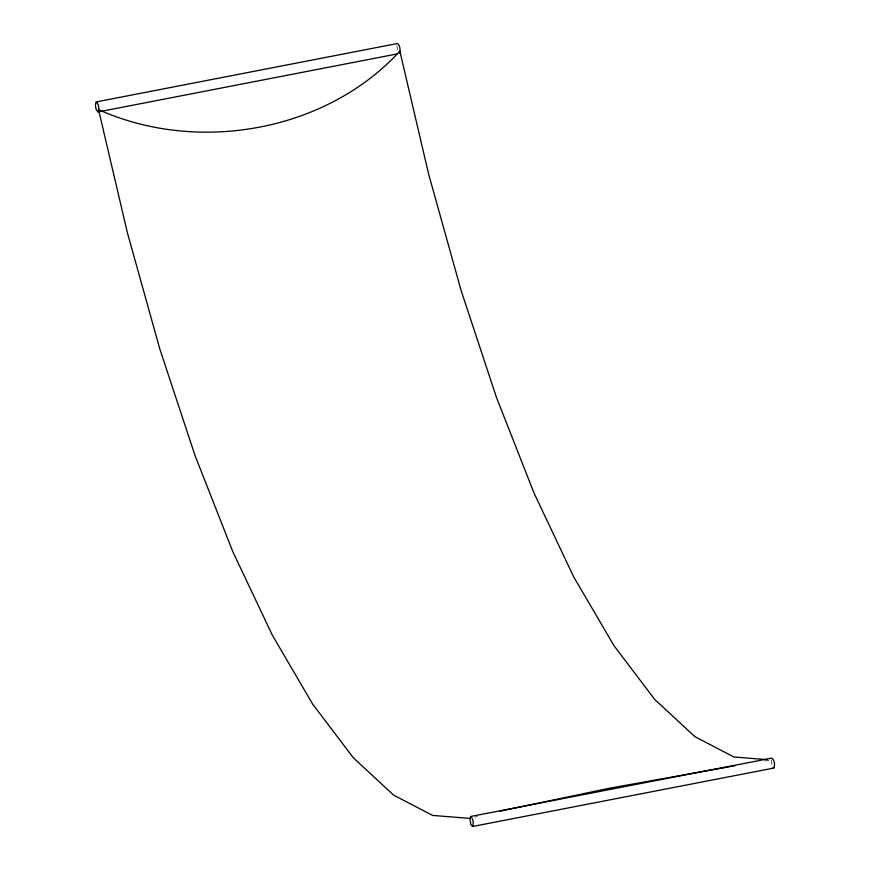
<?xml version="1.0" encoding="UTF-8"?>
<svg xmlns="http://www.w3.org/2000/svg" width="870" height="870" viewBox="0 0 870 870"><rect width="100%" height="100%" fill="white"/><g stroke="black" fill="none" stroke-linecap="round" stroke-linejoin="round"><path stroke-width="0.65" stroke-dasharray="4.35 3.26" d="M396.829 45.392L397.764 51.526M771.233 759.967L772.168 766.1M474.868 817.191L477.336 816.582M764.567 761.022L769.896 760.173"/><path stroke-width="1.3" d="M469.92 818.398L470.855 824.521L472.497 826.5L773.811 768.069C775.192 765.165 774.561 759.945 771.897 758.074L470.594 816.506L469.92 818.398L432.662 815.429L393.577 795.104L353.34 757.781L312.667 704.124L272.277 635.057L232.877 551.819L195.152 455.88L159.786 348.903L127.401 232.801L98.549 109.62C197.49 154.131 325.848 131.783 399.863 51.189L428.714 174.381L461.1 290.482L496.465 397.449L534.18 493.399L573.58 576.636L613.981 645.692L654.653 699.36L694.891 736.672L733.975 756.998L767.242 759.651M399.721 53.168C400.417 50.112 400.222 45.316 397.503 43.5L96.189 101.931C94.808 104.835 95.439 110.055 98.103 111.925L396.742 54.016M98.103 111.925C99.484 109.022 98.854 103.791 96.189 101.931M472.497 826.5C473.889 823.596 473.247 818.365 470.594 816.506M500.174 811.166L609.163 788.274L735.302 765.698M773.811 768.069L773.006 767.71"/></g></svg>
